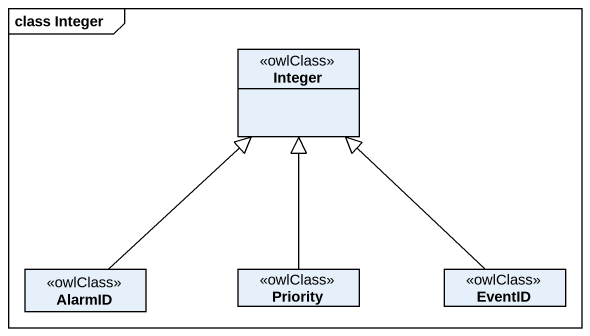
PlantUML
@startuml
mainframe class Integer
hide circle
hide empty members
class Integer <<owlClass>>
class AlarmID <<owlClass>>
class Priority <<owlClass>>
class EventID <<owlClass>>
AlarmID -up-|> Integer
Priority -up-|> Integer
EventID -up-|> Integer
@enduml
